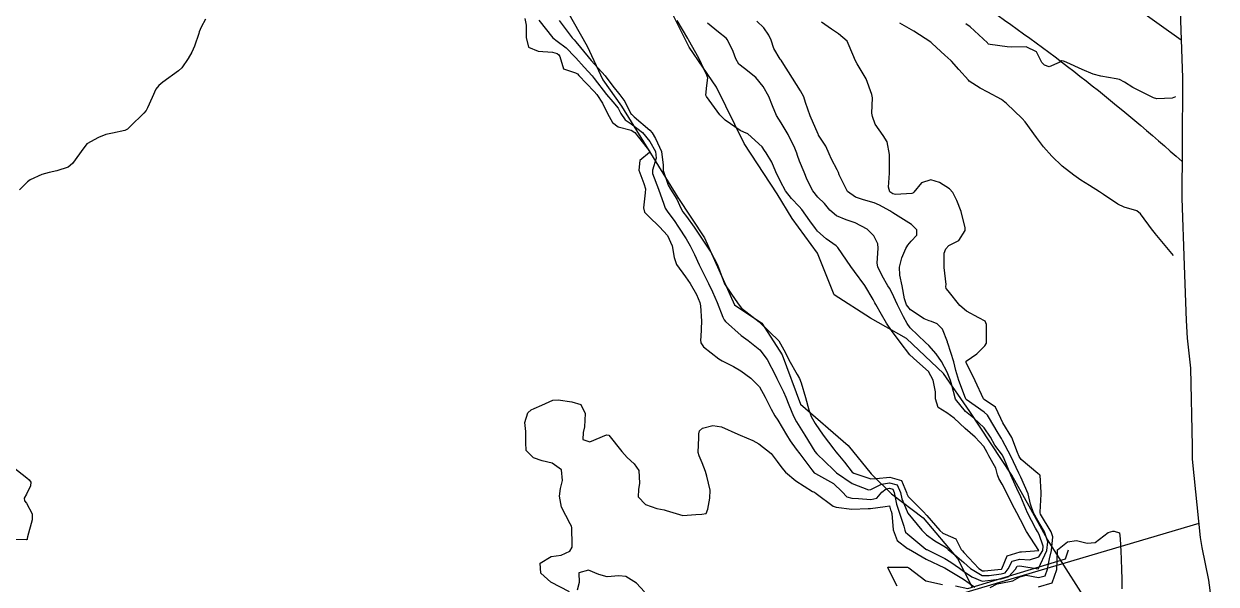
# Model space of a CAD drawing. Header units: metres. Extents: x 292545 to 299085, y 7450245 to 7463078.
# Drawn here: x 296208.8 to 296335.9, y 7456410.3 to 7456470 of the extents above; entities that cross this region are included whole.
import ezdxf

# ---------------------------------------------------------------- set-up
doc = ezdxf.new("R2010")
doc.units = ezdxf.units.M
for name, color, linetype in [('Area', 45, 'Continuous'), ('Curvas de Nivel 1m', 11, 'Continuous'), ('Curvas de Nivel 5m', 15, 'Continuous'), ('Hidrografia', 140, 'Continuous'), ('Pontes e viadutos', 190, 'Continuous'), ('Vias Primárias', 230, 'Continuous')]:
    doc.layers.add(name, color=color, linetype=linetype)

msp = doc.modelspace()

# ---------------------------------------------------------------- linework, layer by layer
at = {"layer": 'Area'}
msp.add_polyline3d([(296331.57, 7456485.6, 688.61), (296332.31, 7456464.21, 671.22), (296332.26, 7456456.81, 670.75), (296332.24, 7456451.38, 679.42), (296332.5, 7456444.23, 676.53), (296332.71, 7456438.37, 669.39), (296332.8, 7456436.47, 669.52), (296333.17, 7456433.28, 669.55), (296333.33, 7456424.98, 669.61), (296333.35, 7456423.58, 669.74), (296334.21, 7456415.26, 669.89), (296334.39, 7456414.19, 669.99), (296335.07, 7456410.69, 669.99), (296335.9, 7456404.52, 672.32)], dxfattribs=at)
at = {"layer": 'Curvas de Nivel 1m', "flags": 128}
for points, elevation in [([(296228.13, 7456470.46), (296227.65, 7456469.62), (296227.47, 7456469.1), (296227.43, 7456468.93), (296226.97, 7456467.58), (296226.66, 7456466.94), (296226.29, 7456466.26), (296225.6, 7456465.26), (296225.26, 7456464.96), (296223.58, 7456463.75), (296223.16, 7456463.4), (296222.84, 7456462.99), (296222.43, 7456462.13), (296221.95, 7456461), (296221.8, 7456460.73), (296221.54, 7456460.45), (296220.11, 7456459.02), (296219.81, 7456458.74), (296219.52, 7456458.6), (296218.23, 7456458.33), (296217.51, 7456458.16), (296216.72, 7456457.85), (296215.49, 7456457.17), (296215.39, 7456457.07), (296215.16, 7456456.74), (296213.93, 7456455.09), (296213.47, 7456454.69), (296212.29, 7456454.29), (296211.46, 7456454.12), (296210.69, 7456453.9), (296209.45, 7456453.34), (296209.15, 7456453.14), (296208.31, 7456452.29)], 669), ([(296262.19, 7456470.52), (296262.34, 7456469.83), (296262.31, 7456468.52), (296262.59, 7456467.48), (296263.62, 7456467.04), (296265.14, 7456466.96), (296265.62, 7456466.8), (296265.81, 7456466.67), (296265.91, 7456466.48), (296266.31, 7456465.18), (296267.6, 7456464.75), (296267.78, 7456464.64), (296267.95, 7456464.45), (296269.57, 7456462.76), (296269.85, 7456462.43), (296270.45, 7456461.52), (296271.01, 7456460.42), (296271.53, 7456459.45), (296272.12, 7456458.99), (296273.52, 7456458.62), (296273.92, 7456458.38), (296275.49, 7456456.41), (296275.52, 7456456.36), (296275.53, 7456456.33), (296275.49, 7456456.27), (296274.46, 7456455.39), (296274.35, 7456454.37), (296274.88, 7456452.94), (296275.05, 7456452.37), (296275.03, 7456451.96), (296274.85, 7456450.37), (296274.95, 7456449.9), (296275.41, 7456449.43), (296276.54, 7456448.35), (296277.39, 7456447.4), (296277.91, 7456446.33), (296278.11, 7456445.08), (296278.37, 7456444.32), (296279.33, 7456443), (296279.8, 7456442.31), (296280.47, 7456441.14), (296280.85, 7456440.29), (296280.93, 7456439.93), (296281.01, 7456438.29), (296280.94, 7456436.61), (296280.91, 7456436.3), (296280.95, 7456435.99), (296281.25, 7456435.55), (296282.86, 7456434.27), (296283.23, 7456434.05), (296284.43, 7456433.46), (296285.22, 7456432.99), (296286.29, 7456432.23), (296287.19, 7456431.28), (296287.81, 7456430.21), (296288.45, 7456428.93), (296288.85, 7456428.2), (296289.16, 7456427.73), (296290.1, 7456426.19), (296290.49, 7456425.54), (296291.12, 7456424.65), (296291.49, 7456424.17), (296292.79, 7456422.46), (296293.04, 7456422.15), (296293.09, 7456422.1), (296293.19, 7456422.06), (296295.08, 7456420.98), (296296.03, 7456420.12), (296296.52, 7456419.57), (296297.06, 7456419.42), (296297.75, 7456419.4), (296299.06, 7456419.29), (296299.7, 7456419.43), (296300.25, 7456420.07), (296300.7, 7456420.43), (296301.07, 7456420.51), (296301.42, 7456420.4), (296301.58, 7456420.05), (296301.81, 7456418.81), (296302.06, 7456418.04), (296302.61, 7456416.44), (296302.7, 7456416.03), (296302.79, 7456415.81), (296303.01, 7456415.6), (296304.95, 7456414.01), (296304.99, 7456413.98), (296305.05, 7456413.95), (296306.98, 7456413.01), (296307.61, 7456412.61), (296308.53, 7456411.97), (296308.97, 7456411.67), (296309.85, 7456411.06), (296310.95, 7456410.6), (296312.15, 7456410.72), (296312.96, 7456410.86), (296313.78, 7456411.08), (296314.5, 7456411.89), (296314.69, 7456412.18), (296314.98, 7456412.24), (296316.92, 7456411.92), (296316.97, 7456411.95), (296317.83, 7456413.86), (296317.94, 7456414.79), (296317.58, 7456415.86), (296317.03, 7456416.82), (296316.44, 7456417.88), (296316.12, 7456418.81), (296315.86, 7456419.88), (296315.08, 7456421.66), (296314.97, 7456421.89), (296314.87, 7456422.11), (296314.01, 7456423.9), (296313.13, 7456425.57), (296313, 7456425.78), (296312.93, 7456425.91), (296312.55, 7456426.52), (296311.73, 7456427.93), (296311.51, 7456428.28), (296311.17, 7456428.58), (296309.26, 7456429.96), (296309.18, 7456430.07), (296308.47, 7456431.97), (296308.15, 7456433.04), (296307.92, 7456433.97), (296307.29, 7456435.95), (296307.27, 7456435.98), (296307.25, 7456436.09), (296306.73, 7456437.45), (296306.16, 7456438), (296305.55, 7456438.27), (296305.29, 7456438.34), (296304.77, 7456438.54), (296303.3, 7456439.49), (296302.89, 7456440.03), (296302.67, 7456440.67), (296302.41, 7456442.04), (296302.18, 7456443.2), (296302.13, 7456444.04), (296302.37, 7456445.03), (296302.82, 7456446.04), (296303.03, 7456446.38), (296303.38, 7456446.8), (296303.97, 7456447.44), (296304, 7456448.02), (296303.4, 7456448.57), (296301.98, 7456449.47), (296301.42, 7456449.84), (296301.09, 7456450.05), (296300, 7456450.64), (296299.43, 7456450.88), (296298.3, 7456451.22), (296297.44, 7456451.51), (296296.6, 7456452.11), (296295.7, 7456453.88), (296295.62, 7456454.12), (296295.48, 7456454.4), (296294.89, 7456455.53), (296294.64, 7456456.13), (296294.28, 7456456.92), (296293.51, 7456458.1), (296293.48, 7456458.15), (296293.45, 7456458.22), (296292.6, 7456460.16), (296292.12, 7456461.6), (296291.92, 7456462.17), (296291.57, 7456462.83), (296290.71, 7456464.18), (296289.61, 7456465.92), (296289.5, 7456466.08), (296289.4, 7456466.19), (296288.75, 7456467.33), (296288.45, 7456468.21), (296288.2, 7456468.77), (296287.65, 7456469.54), (296286.92, 7456470.23)], 668), ([(296263.66, 7456470.37), (296265.15, 7456468.48), (296265.63, 7456468.13), (296266.58, 7456467.42), (296267.52, 7456466.45), (296267.56, 7456466.4), (296267.61, 7456466.35), (296268.51, 7456465.36), (296269.35, 7456464.43), (296269.59, 7456464.15), (296270.9, 7456462.42), (296271.56, 7456461.64), (296272.12, 7456460.97), (296272.41, 7456460.4), (296272.87, 7456459.72), (296273.53, 7456459.32), (296274.73, 7456458.37), (296275.5, 7456457.44), (296276.12, 7456456.35), (296276.18, 7456455.66), (296275.78, 7456454.36), (296275.79, 7456454.03), (296276.45, 7456452.35), (296277, 7456450.77), (296277.15, 7456450.34), (296277.42, 7456449.91), (296278.1, 7456449.02), (296278.58, 7456448.32), (296279.38, 7456447.05), (296279.81, 7456446.31), (296280.27, 7456445.4), (296280.76, 7456444.3), (296281.34, 7456443.17), (296281.77, 7456442.29), (296282.18, 7456441.42), (296282.68, 7456440.28), (296283.29, 7456438.73), (296283.44, 7456438.42), (296283.57, 7456438.27), (296285.26, 7456436.75), (296285.98, 7456436.23), (296287.24, 7456435.25), (296288.02, 7456434.21), (296288.9, 7456432.51), (296289.05, 7456432.2), (296289.2, 7456431.9), (296289.76, 7456430.76), (296290.02, 7456430.19), (296290.35, 7456429.36), (296290.83, 7456428.17), (296291.15, 7456427.57), (296292.04, 7456426.16), (296293.12, 7456424.39), (296293.31, 7456424.15), (296295.1, 7456422.47), (296295.26, 7456422.29), (296295.43, 7456422.12), (296297.08, 7456420.98), (296298.84, 7456420.31), (296299.07, 7456420.36), (296300.22, 7456420.92), (296301.08, 7456421.08), (296301.87, 7456420.85), (296302.23, 7456420.04), (296302.38, 7456419.36), (296302.94, 7456418.03), (296303.04, 7456417.85), (296304.52, 7456416.01), (296305.01, 7456415.54), (296305.89, 7456414.89), (296307, 7456414.26), (296307.16, 7456414.15), (296307.33, 7456413.98), (296308.23, 7456413.21), (296308.98, 7456412.59), (296309.7, 7456411.95), (296310.96, 7456411.21), (296311.7, 7456411.19), (296312.96, 7456411.36), (296313.39, 7456411.48), (296313.72, 7456411.9), (296314.15, 7456412.73), (296314.98, 7456412.95), (296315.99, 7456412.88), (296316.99, 7456413.19), (296317.41, 7456413.86), (296317.45, 7456414.31), (296317.01, 7456415.55), (296316.86, 7456415.87), (296316.65, 7456416.24), (296315.79, 7456417.88), (296315.06, 7456419.57), (296314.93, 7456419.89), (296314.8, 7456420.16), (296314.01, 7456421.9), (296313.22, 7456423.8), (296313.17, 7456423.91), (296313.11, 7456424), (296312.29, 7456425.09), (296311.82, 7456425.93), (296311.15, 7456426.91), (296310.05, 7456427.95), (296309.17, 7456428.68), (296308.12, 7456429.97), (296307.7, 7456431.48), (296307.58, 7456431.98), (296307.22, 7456432.87), (296306.63, 7456433.99), (296306.06, 7456434.82), (296305.25, 7456435.7), (296304.91, 7456436.01), (296303.28, 7456437.59), (296302.95, 7456438.03), (296302.57, 7456438.75), (296301.93, 7456440.04), (296301.32, 7456441.33), (296301.06, 7456441.79), (296300.89, 7456442.06), (296300.27, 7456443.13), (296299.81, 7456444.07), (296299.75, 7456444.47), (296299.87, 7456446.07), (296299.82, 7456446.52), (296299.39, 7456447.39), (296298.67, 7456448.09), (296297.4, 7456448.77), (296296.45, 7456449.07), (296295.41, 7456449.51), (296294.72, 7456450.13), (296294.12, 7456450.83), (296293.44, 7456451.5), (296292.89, 7456452.16), (296292.29, 7456453.33), (296291.96, 7456454.17), (296291.48, 7456455.33), (296291.26, 7456455.94), (296291.17, 7456456.17), (296290.96, 7456456.71), (296290.27, 7456458.18), (296289.53, 7456459.4), (296289.03, 7456460.2), (296288.59, 7456461.24), (296288.19, 7456462.21), (296287.58, 7456463.29), (296286.81, 7456464.23), (296285.6, 7456465.19), (296285.01, 7456465.65), (296284.67, 7456466.25), (296284.4, 7456467.03), (296283.79, 7456468.26), (296283.64, 7456468.45), (296282.84, 7456469.08), (296281.66, 7456470.02)], 667), ([(296265.84, 7456470.3), (296267.24, 7456468.46), (296267.43, 7456468.26), (296267.63, 7456468.05), (296268.93, 7456466.44), (296269.24, 7456466.07), (296269.61, 7456465.68), (296270.74, 7456464.42), (296271.58, 7456463.31), (296272.32, 7456462.4), (296272.86, 7456461.7), (296273.5, 7456460.38), (296273.52, 7456460.35), (296273.54, 7456460.34), (296273.85, 7456460.06), (296275.52, 7456458.63), (296275.75, 7456458.36), (296276.1, 7456457.76), (296276.75, 7456456.35), (296276.94, 7456454.89), (296276.94, 7456454.35), (296277.45, 7456452.78), (296277.71, 7456452.34), (296278.39, 7456451.28), (296278.83, 7456450.32), (296279.04, 7456449.94), (296279.41, 7456449.45), (296280.23, 7456448.3), (296281.38, 7456446.6), (296281.58, 7456446.29), (296282, 7456445.65), (296282.73, 7456444.28), (296283.33, 7456442.65), (296283.49, 7456442.27), (296284.22, 7456441.16), (296284.85, 7456440.25), (296285.03, 7456439.98), (296285.3, 7456439.69), (296287.17, 7456438.22), (296287.28, 7456438.12), (296289.25, 7456436.2), (296289.96, 7456434.91), (296290.32, 7456434.18), (296291.21, 7456432.61), (296291.46, 7456432.17), (296291.64, 7456431.73), (296292.12, 7456430.16), (296292.47, 7456428.86), (296292.73, 7456428.15), (296293.15, 7456427.39), (296293.99, 7456426.14), (296295.12, 7456424.67), (296295.36, 7456424.37), (296295.57, 7456424.12), (296296.26, 7456423.27), (296297.09, 7456422.22), (296297.25, 7456422.1), (296299.08, 7456421.5), (296299.64, 7456421.52), (296301.09, 7456421.66), (296302.33, 7456421.3), (296302.87, 7456420.03), (296302.9, 7456419.88), (296303.06, 7456419.61), (296304.64, 7456418.01), (296305.04, 7456417.59), (296306.43, 7456415.99), (296306.74, 7456415.72), (296307.01, 7456415.61), (296308.15, 7456415.12), (296308.71, 7456413.96), (296308.84, 7456413.81), (296308.99, 7456413.66), (296310.6, 7456411.94), (296310.97, 7456411.71), (296311.21, 7456411.69), (296312.97, 7456411.86), (296313.01, 7456411.87), (296313.04, 7456411.91), (296313.61, 7456413.28), (296314.99, 7456413.71), (296315.16, 7456413.72), (296316.99, 7456413.87), (296315.69, 7456415.88), (296315.03, 7456417.12), (296314.63, 7456417.89), (296314.16, 7456418.79), (296313.6, 7456419.9), (296313.07, 7456420.94), (296312.71, 7456421.54), (296312.6, 7456421.92), (296312.4, 7456422.62), (296311.66, 7456423.93), (296311.47, 7456424.29), (296311.12, 7456424.93), (296310.2, 7456425.95), (296309.15, 7456426.84), (296307.98, 7456427.97), (296307.17, 7456428.54), (296306.27, 7456429.09), (296305.98, 7456430), (296305.96, 7456430.77), (296305.74, 7456432), (296305.22, 7456432.94), (296303.98, 7456434.02), (296303.24, 7456434.71), (296302.22, 7456436.04), (296301.27, 7456437.28), (296300.73, 7456438.06), (296300.22, 7456439), (296299.61, 7456440.08), (296299.49, 7456440.26), (296299.31, 7456440.59), (296298.44, 7456442.09), (296297.35, 7456443.58), (296296.94, 7456444.1), (296296.02, 7456445.46), (296295.56, 7456446.12), (296295.37, 7456446.3), (296294.31, 7456447.07), (296293.39, 7456447.88), (296293.16, 7456448.15), (296292.57, 7456448.99), (296291.73, 7456450.17), (296291.43, 7456450.51), (296290.6, 7456451.34), (296289.99, 7456452.19), (296289.46, 7456453.16), (296288.95, 7456454.21), (296288.52, 7456455.24), (296287.92, 7456456.21), (296287.75, 7456456.47), (296287.5, 7456456.85), (296285.95, 7456458.24), (296285.52, 7456458.44), (296285.16, 7456458.6), (296283.53, 7456459.69), (296282.99, 7456460.28), (296281.56, 7456462.21), (296281.52, 7456462.29), (296281.5, 7456462.35), (296281.58, 7456463.39), (296281.68, 7456464.2), (296281.67, 7456464.29), (296281.59, 7456464.5), (296280.74, 7456466.3), (296279.63, 7456468.26), (296279.61, 7456468.29), (296279.6, 7456468.31), (296279.55, 7456468.39), (296278.42, 7456470.33)], 666), ([(296311.8, 7456409.93), (296312.56, 7456410.3), (296312.95, 7456410.37), (296314.22, 7456410.63), (296314.96, 7456411.04), (296315.63, 7456411.22), (296316.96, 7456411), (296317.67, 7456411.16), (296317.91, 7456411.86), (296318.12, 7456412.99), (296318.34, 7456413.85), (296318.47, 7456415.31), (296318.31, 7456415.85), (296317.18, 7456417.73), (296317.12, 7456417.87), (296317.13, 7456417.95), (296317.23, 7456419.87), (296317.23, 7456420.03), (296317.12, 7456421.87), (296317.08, 7456421.93), (296316.88, 7456422.07), (296315.11, 7456423.56), (296314.88, 7456423.89), (296314.72, 7456424.29), (296314.1, 7456425.9), (296313.16, 7456427.46), (296312.94, 7456427.91), (296312.38, 7456429.13), (296311.18, 7456429.93), (296311.1, 7456430.02), (296310.19, 7456431.95), (296309.23, 7456433.89), (296309.22, 7456433.96), (296309.23, 7456434.02), (296310.37, 7456434.82), (296311.25, 7456435.66), (296311.4, 7456435.94), (296311.42, 7456436.1), (296311.42, 7456437.94), (296311.28, 7456438.29), (296310.58, 7456438.65), (296309.29, 7456439.35), (296308.56, 7456439.97), (296307.32, 7456441.52), (296307.11, 7456441.77), (296307.09, 7456441.98), (296307.1, 7456442.21), (296306.9, 7456443.99), (296306.9, 7456445.52), (296307.06, 7456445.98), (296307.38, 7456446.36), (296308.45, 7456446.9), (296309.13, 7456447.96), (296309.14, 7456448.22), (296308.72, 7456449.97), (296308.26, 7456451.14), (296307.83, 7456451.98), (296307.45, 7456452.4), (296306.39, 7456453.07), (296305.46, 7456453.34), (296304.47, 7456453.01), (296303.67, 7456452.03), (296303.55, 7456451.93), (296303.44, 7456451.9), (296301.72, 7456451.77), (296301.44, 7456451.86), (296301.31, 7456451.92), (296301.12, 7456452.05), (296300.96, 7456452.55), (296301.05, 7456454.06), (296301.06, 7456455.63), (296301.05, 7456456.06), (296300.83, 7456457.38), (296300.41, 7456458.07), (296299.53, 7456459.27), (296299.24, 7456460.08), (296299.19, 7456460.44), (296299.24, 7456462.08), (296299.2, 7456462.45), (296298.59, 7456464.09), (296297.61, 7456465.71), (296297.39, 7456466.1), (296297.28, 7456466.44), (296296.55, 7456468.11), (296295.64, 7456468.9), (296294.9, 7456469.38), (296293.82, 7456470.15)], 669), ([(296331.57, 7456462.2), (296331.21, 7456462.06), (296329.57, 7456461.98), (296329.21, 7456462.08), (296327.57, 7456462.89), (296327.02, 7456463.19), (296326.11, 7456463.76), (296325.59, 7456464.02), (296325.24, 7456464.12), (296323.59, 7456464.38), (296322.78, 7456464.61), (296321.6, 7456465.1), (296319.96, 7456465.83), (296319.72, 7456465.94), (296319.61, 7456465.98), (296319.43, 7456466.03), (296319.15, 7456465.84), (296318.08, 7456465.38), (296317.61, 7456465.55), (296317.31, 7456465.86), (296316.74, 7456466.99), (296315.63, 7456467.5), (296314.06, 7456467.48), (296313.63, 7456467.5), (296311.81, 7456467.75), (296311.63, 7456467.8), (296311.57, 7456467.87), (296311.51, 7456467.93), (296309.66, 7456469.66), (296309.21, 7456469.96)], 671), ([(296266.93, 7456409.45), (296264.94, 7456410.48), (296263.89, 7456411.43), (296263.83, 7456412.5), (296264.98, 7456413.21), (296266.07, 7456413.38), (296266.99, 7456413.79), (296267.23, 7456414.22), (296267.22, 7456414.46), (296267.2, 7456416.27), (296267.16, 7456416.46), (296267.03, 7456416.71), (296266.08, 7456418.47), (296265.88, 7456419.65), (296265.99, 7456420.47), (296266.21, 7456421.33), (296266.09, 7456422.47), (296265.1, 7456423.15), (296264.02, 7456423.41), (296263.1, 7456423.72), (296262.34, 7456424.52), (296262.28, 7456425.36), (296262.28, 7456426.52), (296262.17, 7456427.5), (296262.49, 7456428.52), (296262.84, 7456428.84), (296263.17, 7456429), (296264.01, 7456429.34), (296265.18, 7456429.88), (296265.75, 7456429.9), (296267.18, 7456429.69), (296268.16, 7456429.43), (296268.63, 7456428.44), (296268.53, 7456427.05), (296268.41, 7456426.44), (296268.37, 7456425.68), (296269.12, 7456425.43), (296270.88, 7456426.17), (296271.13, 7456426.13), (296272.51, 7456424.4), (296273.11, 7456423.76), (296273.83, 7456423.11), (296274.33, 7456422.37), (296274.42, 7456421.02), (296274.31, 7456420.37), (296274.26, 7456419.58), (296275.05, 7456418.76), (296276.24, 7456418.35), (296277.04, 7456418.18), (296277.27, 7456418.11), (296279.04, 7456417.59), (296280.41, 7456417.68), (296281.04, 7456417.72), (296281.53, 7456417.79), (296281.68, 7456418.28), (296281.91, 7456419.43), (296281.96, 7456420.28), (296281.6, 7456421.77), (296281.43, 7456422.29), (296281.1, 7456423.2), (296280.76, 7456423.94), (296280.66, 7456424.3), (296280.74, 7456425.9), (296280.74, 7456426.3), (296280.81, 7456426.62), (296281.14, 7456426.9), (296282.24, 7456427.19), (296283.14, 7456427.05), (296284.88, 7456426.25), (296285.13, 7456426.14), (296286.48, 7456425.58), (296287.12, 7456425.24), (296288.44, 7456424.21), (296289.1, 7456423.34), (296289.57, 7456422.66), (296289.99, 7456422.19), (296291.08, 7456421.27), (296292.87, 7456420.15), (296293.06, 7456420.06), (296293.26, 7456419.95), (296295.05, 7456418.6), (296295.38, 7456418.46), (296297.04, 7456418.25), (296298.81, 7456418.32), (296299.05, 7456418.32), (296300.59, 7456418.53), (296301.05, 7456418.63), (296301.19, 7456418.2), (296301.23, 7456418.06), (296301.3, 7456417.8), (296301.47, 7456416.05), (296301.89, 7456414.94), (296302.99, 7456414.08), (296303.08, 7456414.03), (296304.98, 7456412.94), (296306.94, 7456412.03), (296306.97, 7456412.01), (296307, 7456411.99), (296308.96, 7456410.79), (296310.15, 7456409.95)], 669), ([(296207.09, 7456423.17), (296209.08, 7456421.61), (296209.32, 7456421.39), (296209.49, 7456421.14), (296209.46, 7456420.75), (296209.05, 7456419.87), (296208.78, 7456419.42), (296208.84, 7456419.15), (296209.04, 7456418.89), (296209.65, 7456417.76), (296209.64, 7456417.14), (296209.16, 7456415.3), (296209.13, 7456415.15), (296209.1, 7456415.05), (296209, 7456415.01), (296207.12, 7456415.05)], 669), ([(296274.93, 7456409.46), (296274.08, 7456410.38), (296272.95, 7456411.09), (296272.19, 7456411.17), (296270.95, 7456411.05), (296270.09, 7456411.29), (296268.96, 7456411.76), (296267.94, 7456411.47), (296267.96, 7456410.45), (296267.77, 7456409.62)], 669)]:
    msp.add_lwpolyline(points, dxfattribs=dict(at, elevation=elevation))
at = {"layer": 'Curvas de Nivel 5m', "elevation": 670, "flags": 128}
for points in [[(296331.36, 7456445.3), (296331.01, 7456445.7), (296329.39, 7456447.64), (296329.33, 7456447.72), (296329.13, 7456447.99), (296327.85, 7456449.74), (296327.43, 7456450.04), (296326.09, 7456450.42), (296325.43, 7456450.74), (296323.89, 7456451.79), (296323.45, 7456452.06), (296322.38, 7456452.73), (296321.46, 7456453.32), (296320.71, 7456453.83), (296319.48, 7456454.8), (296318.39, 7456455.85), (296317.5, 7456456.87), (296317.07, 7456457.43), (296316.74, 7456457.87), (296315.54, 7456459.51), (296315.21, 7456459.89), (296313.56, 7456461.49), (296313, 7456461.92), (296311.57, 7456462.69), (296310.74, 7456463.11), (296309.58, 7456463.87), (296309.49, 7456463.96), (296308.47, 7456465.1), (296307.67, 7456465.98), (296307.61, 7456466.04), (296306.97, 7456466.64), (296305.63, 7456467.87), (296305.56, 7456467.93), (296305.47, 7456468), (296303.65, 7456469.17), (296302.17, 7456470.04)], [(296316.94, 7456409.99), (296318.4, 7456410.4), (296318.9, 7456411.84), (296318.99, 7456413.83), (296318.99, 7456413.93), (296320.06, 7456414.77), (296321, 7456414.92), (296322.16, 7456414.64), (296323, 7456414.73), (296324.38, 7456415.78), (296324.87, 7456415.91), (296325.02, 7456415.93), (296325.58, 7456415.76), (296325.67, 7456415.1), (296325.72, 7456413.76), (296325.76, 7456412.99), (296325.81, 7456411.76), (296325.83, 7456410.89), (296325.85, 7456409.76)], [(296301.87, 7456410.05), (296300.97, 7456411.87), (296300.88, 7456412.06), (296300.93, 7456412.11), (296300.97, 7456412.1), (296301.01, 7456412.1), (296302.97, 7456412.07), (296303.14, 7456412.03), (296304.95, 7456410.62), (296306.71, 7456410.23)]]:
    msp.add_lwpolyline(points, dxfattribs=at)
at = {"layer": 'Hidrografia'}
msp.add_lwpolyline([(296323.21, 7456406.73), (296317.93, 7456415.03), (296315.97, 7456418.59), (296314.13, 7456421.9), (296309.64, 7456428.68), (296306.82, 7456432.72), (296302.89, 7456436.46), (296299.03, 7456438.6), (296295.16, 7456441.11), (296293.38, 7456445.55), (296290.68, 7456449.23), (296289.08, 7456451.86), (296285.58, 7456457.23), (296282.63, 7456463.23), (296279.69, 7456467.46), (296276.06, 7456474.84)], dxfattribs=at)
at = {"layer": 'Hidrografia', "elevation": 683.72}
msp.add_lwpolyline([(296266, 7456472.64), (296268.82, 7456467.57), (296270.51, 7456464), (296272.49, 7456461.19), (296278.51, 7456451.48), (296281.33, 7456447.16), (296284.53, 7456440.02), (296287.46, 7456438.09), (296289.62, 7456434.71), (296291.59, 7456429.45), (296296.67, 7456425.04), (296299.11, 7456422.04), (296301.28, 7456419.88), (296304.66, 7456417.34), (296308.33, 7456413.02), (296309.83, 7456410.02)], dxfattribs=at)
at = {"layer": 'Pontes e viadutos'}
msp.add_lwpolyline([(296308.09, 7456410.1), (296309.42, 7456409.8), (296319.85, 7456412.96), (296320.16, 7456413.94)], dxfattribs=at)
at = {"layer": 'Vias Primárias'}
for points, elevation in [([(296326.82, 7456960.38), (296319.48, 7456944.28, 0.060759), (296313.86, 7456926.52, 0.025093), (296309.54, 7456894.66, 0.024024), (296308.59, 7456868.63, 0.016846), (296306.46, 7456845.85, 0.054326), (296303.97, 7456817.91), (296300.82, 7456782.79), (296297.82, 7456751.8, -0.003403), (296291.88, 7456727.17, 0.024045), (296280.45, 7456693.6, 0.007412), (296263.35, 7456644.93, 0.10026), (296246.22, 7456572.3, 0.110913), (296261.44, 7456520.1, 0.101216), (296311.28, 7456471.8, -0.031982), (296332.26, 7456455.3, 16.059143)], 670.96), ([(296332.17, 7456468.24), (296310.32, 7456483.81, -0.066784), (296277.67, 7456512.07, -0.094416), (296258.48, 7456547.26, -0.09393), (296254.59, 7456578.59, -0.086707), (296266.7, 7456628.84, -0.008409), (296272.55, 7456647, -0.385057), (296288.28, 7456655.48), (296326.92, 7456645.13)], 674.5)]:
    msp.add_lwpolyline(points, format="xyb", dxfattribs=dict(at, elevation=elevation))
msp.add_lwpolyline([(296334.06, 7456416.74), (296288.29, 7456403.22)], dxfattribs=at)

doc.saveas('drawing.dxf')
